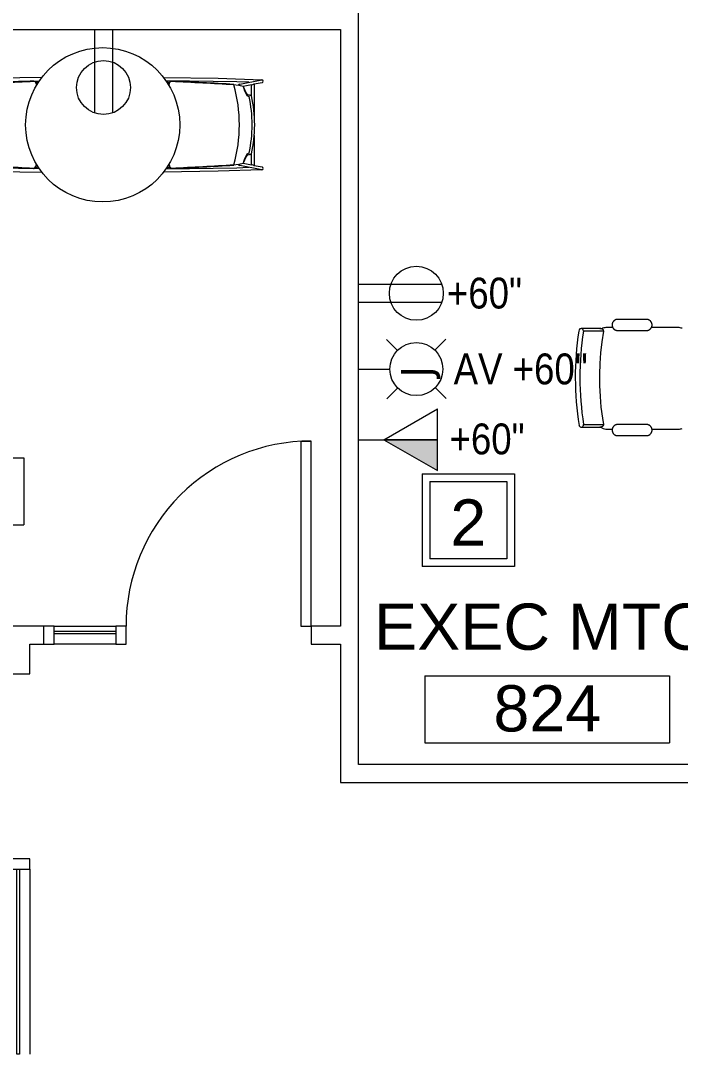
# Model space of a CAD drawing. Header units: inches. Extents: x 1 to 4637, y -664 to 702.
# Drawn here: x 1228 to 1356.4, y -483.6 to -282.6 of the extents above; entities that cross this region are included whole.
import ezdxf

# ---------------------------------------------------------------- set-up
doc = ezdxf.new("R2010")
doc.units = ezdxf.units.IN
doc.header["$MEASUREMENT"] = 0
for name, color, linetype, lineweight in [('A-ANNO-NOTE', 131, 'Continuous', 20), ('A-AREA-IDEN', 2, 'Continuous', 20), ('A-DOOR', 31, 'Continuous', 9), ('A-DOOR-FRAM', 31, 'Continuous', 9), ('A-GLAZ', 151, 'Continuous', 9), ('E-COMM-IDEN', 2, 'Continuous', 9), ('E-ELEC-FIXT-IDEN', 2, 'Continuous', 9), ('I-FURN', 30, 'Continuous', 9), ('I-WALL', 2, 'Continuous', 9)]:
    doc.layers.add(name, color=color, linetype=linetype, lineweight=lineweight)
doc.styles.add('Arial', font='arial.ttf', dxfattribs={"height": 9})
doc.styles.add('Arial_2', font='arial.ttf', dxfattribs={"width": 0.85, "height": 6})
doc.styles.add('Tahoma', font='tahoma.ttf', dxfattribs={"height": 6})

# ---------------------------------------------------------------- blocks, each defined once
blk = doc.blocks.new('Single-Flush - With Sidelight - 36_ x 96_-2457233-New Construction - Tel_Data_Elec Plan')
at = {"layer": 'A-DOOR', "color": 250, "lineweight": 20}
for p, q in [((-16, -1.75), (-18, -1.75)), ((-18, -1.75), (-18, -37.75)), ((-16, -37.75), (-16, -1.75)), ((-16, -37.75), (-18, -37.75))]:
    blk.add_line(p, q, dxfattribs=at)
at = {"layer": 'A-DOOR'}
blk.add_arc((-18, -1.75), 36, 270, 0, dxfattribs=at)
at = {"layer": 'A-DOOR-FRAM', "color": 250, "lineweight": 20}
blk.add_line((34, 1.75), (34, -1.75), dxfattribs=at)
at = {"layer": 'A-GLAZ', "color": 250, "lineweight": 20}
for p, q in [((20, -0.75), (20, -0.25)), ((20, -0.25), (32, -0.25)), ((32, -0.75), (20, -0.75)), ((32, -0.25), (32, -0.75))]:
    blk.add_line(p, q, dxfattribs=at)
blk = doc.blocks.new('Single-Flush - With Sidelight - 36_ x 96_-2457192-New Construction - Tel_Data_Elec Plan')
at = {"layer": 'A-DOOR', "color": 250, "lineweight": 20}
for p, q in [((-16, -1.75), (-18, -1.75)), ((-18, -1.75), (-18, -37.75)), ((-16, -37.75), (-16, -1.75)), ((-16, -37.75), (-18, -37.75))]:
    blk.add_line(p, q, dxfattribs=at)
at = {"layer": 'A-DOOR'}
blk.add_arc((-18, -1.75), 36, 270, 0, dxfattribs=at)
at = {"layer": 'A-DOOR-FRAM', "color": 250, "lineweight": 20}
blk.add_line((58, 1.75), (58, -1.75), dxfattribs=at)
at = {"layer": 'A-GLAZ', "color": 250, "lineweight": 20}
for p, q in [((20, -0.75), (20, -0.25)), ((20, -0.25), (56, -0.25)), ((56, -0.75), (20, -0.75)), ((56, -0.25), (56, -0.75))]:
    blk.add_line(p, q, dxfattribs=at)
blk = doc.blocks.new('Combo - Cafe Table Chairs - Seats 2 - 2-6 diameter - Combo - Cafe Table Chairs - Seats 2 - 2-6 diameter-1889663-New Construction - Tel_Data_Elec Plan')
at = {"layer": 'I-FURN'}
for p, q in [((-8.74, 30.97), (-9.04, 22.44)), ((-8.74, 30.94), (-7.91, 26.67)), ((-7.9, 29.5), (-8.16, 31.01)), ((8.16, 31.01), (7.9, 29.5)), ((7.91, 26.67), (8.74, 30.94)), ((9.04, 22.44), (8.74, 30.97)), ((-8.34, 26.09), (-8.26, 28.46)), ((-2.06, 29.5), (-7.98, 29.5)), ((-7.8, 28.96), (-5.63, 28.96)), ((-7.46, 27.33), (-7.8, 28.96)), ((7.95, 29.5), (1.57, 29.5)), ((5.63, 28.96), (7.8, 28.96)), ((7.8, 28.96), (7.46, 27.33)), ((8.26, 28.46), (8.34, 26.09)), ((-7.71, 26.34), (-7.85, 25.51)), ((-6.14, 27.92), (-7.46, 27.33)), ((7.46, 27.33), (6.14, 27.92)), ((7.85, 25.51), (7.71, 26.34)), ((-8.58, 12.27), (-8.34, 26.09)), ((8.34, 26.09), (8.58, 12.27)), ((-9.04, 22.44), (-9.22, 11.78)), ((9.22, 11.78), (9.04, 22.44)), ((-8.22, 13), (-8.58, 12.27)), ((8.58, 12.27), (8.24, 12.94)), ((-9.04, -22.44), (-9.22, -11.78)), ((9.22, -11.78), (9.04, -22.44)), ((-8.58, -12.27), (-8.34, -26.09)), ((-8.22, -13), (-8.58, -12.27)), ((8.58, -12.27), (8.24, -12.94)), ((8.34, -26.09), (8.58, -12.27)), ((-8.74, -30.97), (-9.04, -22.44)), ((9.04, -22.44), (8.74, -30.97)), ((-8.34, -26.09), (-8.26, -28.46)), ((-7.71, -26.34), (-7.85, -25.51)), ((7.85, -25.51), (7.71, -26.34)), ((8.26, -28.46), (8.34, -26.09)), ((-8.74, -30.94), (-7.91, -26.67)), ((-7.46, -27.33), (-7.8, -28.96)), ((-6.14, -27.92), (-7.46, -27.33)), ((7.46, -27.33), (6.14, -27.92)), ((7.8, -28.96), (7.46, -27.33)), ((7.91, -26.67), (8.74, -30.94)), ((-7.9, -29.5), (-8.16, -31.01)), ((-2.06, -29.5), (-7.98, -29.5)), ((-7.8, -28.96), (-5.63, -28.96)), ((7.95, -29.5), (1.57, -29.5)), ((5.63, -28.96), (7.8, -28.96)), ((8.16, -31.01), (7.9, -29.5))]:
    blk.add_line(p, q, dxfattribs=at)
blk.add_circle((0, 0), 15, dxfattribs=at)
for centre, radius, start, end in [((-8.45, 30.96), 0.289, 10.0097, 178), ((8.45, 30.96), 0.289, 2, 169.9903), ((-8.58, 29.01), 0.776, 356.5344, 39.4992), ((-6.27, 28.29), 0.388, 289.7995, 346.241), ((-12.54, 30.14), 6.92, 343.7086, 348.7734), ((-6.52, 28.71), 1.03, 313.2055, 346.7945), ((-5.55, 28.78), 0.198, 113.3773, 176.6227), ((0, 3.84), 25.74, 77.3725, 102.6275), ((0, 3.84), 25.24, 77.3725, 102.6275), ((6.52, 28.71), 1.03, 193.2055, 226.7945), ((5.55, 28.78), 0.198, 3.3773, 66.6227), ((12.54, 30.14), 6.92, 191.2266, 196.2914), ((6.27, 28.29), 0.388, 193.759, 250.2005), ((8.86, 28.97), 1.06, 149.7756, 180.4738), ((-7.37, 26.78), 0.546, 191, 232.3956), ((0, -2.18), 28.78, 74.3324, 105.6676), ((-0.7, 25.1), 7.12, 161.7344, 169.9649), ((-9.02, 33.93), 6.78, 283.3033, 298.1887), ((9.02, 33.93), 6.78, 241.8113, 256.6967), ((0.7, 25.1), 7.12, 10.0351, 18.2656), ((7.37, 26.78), 0.546, 307.6044, 349), ((863.96, -26.51), 873.36, 176.58523, 177.37683), ((863.96, -26.51), 873.28, 176.58341, 177.37683), ((-863.96, -26.51), 873.28, 2.61793, 3.41659), ((-863.96, -26.51), 873.36, 2.61793, 3.41477), ((-7.99, 13.44), 0.5, 177.3768, 243.2318), ((-7.99, 13.44), 0.42, 177.3768, 242.7598), ((-6.2, 18.08), 5.47, 248.3903, 254.0103), ((-6.2, 18.08), 5.39, 248.4301, 254.7006), ((6.53, 17.18), 4.49, 284.8527, 291.8871), ((6.53, 17.18), 4.57, 285.6872, 291.9482), ((8.01, 13.36), 0.4, 299.1705, 2.6179), ((8.01, 13.36), 0.48, 298.5384, 2.6179), ((-7.99, -13.44), 0.5, 116.7682, 182.6232), ((863.96, 26.51), 873.36, 182.62317, 183.41477), ((-7.99, -13.44), 0.42, 117.2402, 182.6232), ((863.96, 26.51), 873.28, 182.62317, 183.41659), ((-6.2, -18.08), 5.47, 105.9897, 111.6097), ((-6.2, -18.08), 5.39, 105.2994, 111.5699), ((6.53, -17.18), 4.49, 68.1129, 75.1473), ((6.53, -17.18), 4.57, 68.0518, 74.3128), ((-863.96, 26.51), 873.28, 356.58341, 357.38207), ((-863.96, 26.51), 873.36, 356.58523, 357.38207), ((8.01, -13.36), 0.4, 357.3821, 60.8295), ((8.01, -13.36), 0.48, 357.3821, 61.4616), ((0, 2.18), 28.78, 254.3324, 285.6676), ((-7.37, -26.78), 0.546, 127.6044, 169), ((-0.7, -25.1), 7.12, 190.0351, 198.2656), ((-9.02, -33.93), 6.78, 61.8113, 76.6967), ((-6.27, -28.29), 0.388, 13.759, 70.2005), ((-6.52, -28.71), 1.03, 13.2055, 46.7945), ((6.52, -28.71), 1.03, 133.2055, 166.7945), ((9.02, -33.93), 6.78, 103.3033, 118.1887), ((6.27, -28.29), 0.388, 109.7995, 166.241), ((0.7, -25.1), 7.12, 341.7344, 349.9649), ((7.37, -26.78), 0.546, 11, 52.3956), ((-8.58, -29.01), 0.776, 320.5008, 3.4656), ((-12.54, -30.14), 6.92, 11.2266, 16.2914), ((-5.55, -28.78), 0.198, 183.3773, 246.6227), ((0, -3.84), 25.74, 257.3725, 282.6275), ((0, -3.84), 25.24, 257.3725, 282.6275), ((5.55, -28.78), 0.198, 293.3773, 356.6227), ((12.54, -30.14), 6.92, 163.7086, 168.7734), ((8.86, -28.97), 1.06, 179.5262, 210.2244), ((-8.45, -30.96), 0.289, 182, 349.9903), ((8.45, -30.96), 0.289, 190.0097, 358)]:
    blk.add_arc(centre, radius, start, end, dxfattribs=at)
blk = doc.blocks.new('Conf Table - Rect - Seats 8 - 7 x 3-6 - 3D - Typical-1543630-New Construction - Tel_Data_Elec Plan')
at = {"layer": 'I-FURN'}
for p, q in [((-55.49, 8.32), (-56.86, 8.32)), ((-48.93, 9.92), (-54.54, 9.92)), ((-42.81, 8.32), (-47.99, 8.32)), ((-57.33, 7.65), (-61.19, 7.65)), ((-54.54, 7.75), (-48.93, 7.75)), ((-61.18, -10.52), (-57.32, -10.52)), ((-56.86, -11.42), (-55.6, -11.42)), ((-48.93, -10.53), (-54.54, -10.53)), ((-47.87, -11.42), (-42.7, -11.42)), ((-54.54, -12.69), (-48.93, -12.69))]:
    blk.add_line(p, q, dxfattribs=at)
at = {"layer": 'I-FURN', "flags": 128}
for points in [[(-57.84, 8.16), (-57.87, 8.16), (-57.96, 8.16), (-58.11, 8.16), (-58.32, 8.16), (-58.59, 8.16), (-58.93, 8.16), (-59.32, 8.16), (-59.76, 8.16), (-60.27, 8.16), (-60.83, 8.16), (-61.45, 8.16), (-61.65, 8.16)], [(-58.04, 8.16), (-57.91, 8.16), (-57.85, 8.16), (-57.84, 8.16)], [(-57.84, 8.16), (-57.82, 8.16), (-57.8, 8.16), (-57.78, 8.15), (-57.76, 8.15), (-57.74, 8.15), (-57.72, 8.14), (-57.7, 8.14), (-57.68, 8.13), (-57.66, 8.12), (-57.64, 8.12), (-57.62, 8.11), (-57.6, 8.1), (-57.59, 8.09), (-57.57, 8.08), (-57.55, 8.07), (-57.54, 8.06), (-57.52, 8.04), (-57.5, 8.03), (-57.49, 8.02), (-57.48, 8), (-57.46, 7.99), (-57.45, 7.97), (-57.44, 7.96), (-57.42, 7.94), (-57.41, 7.92), (-57.4, 7.91), (-57.39, 7.89), (-57.38, 7.87), (-57.37, 7.85), (-57.37, 7.83), (-57.36, 7.81), (-57.35, 7.79), (-57.35, 7.78), (-57.34, 7.76), (-57.34, 7.74), (-57.34, 7.72), (-57.33, 7.7), (-57.33, 7.68), (-57.33, 7.65), (-57.33, 7.65)], [(-54.54, 9.92), (-54.58, 9.92), (-54.63, 9.92), (-54.67, 9.91), (-54.71, 9.91), (-54.76, 9.9), (-54.8, 9.89), (-54.84, 9.88), (-54.88, 9.87), (-54.92, 9.85), (-54.96, 9.83), (-55, 9.82), (-55.04, 9.8), (-55.08, 9.78), (-55.12, 9.75), (-55.15, 9.73), (-55.19, 9.71), (-55.22, 9.68), (-55.26, 9.65), (-55.29, 9.62), (-55.32, 9.59), (-55.35, 9.56), (-55.38, 9.53), (-55.4, 9.49), (-55.43, 9.46), (-55.45, 9.42), (-55.48, 9.39), (-55.5, 9.35), (-55.52, 9.31), (-55.54, 9.27), (-55.55, 9.23), (-55.57, 9.19), (-55.58, 9.15), (-55.59, 9.11), (-55.6, 9.06), (-55.61, 9.02), (-55.62, 8.98), (-55.62, 8.93), (-55.62, 8.89), (-55.63, 8.85), (-55.63, 8.8), (-55.62, 8.76), (-55.62, 8.72), (-55.61, 8.68), (-55.61, 8.63), (-55.6, 8.59), (-55.59, 8.55), (-55.57, 8.51), (-55.56, 8.47), (-55.54, 8.43), (-55.53, 8.39), (-55.51, 8.35), (-55.49, 8.31), (-55.47, 8.27), (-55.44, 8.23), (-55.42, 8.2), (-55.39, 8.16), (-55.36, 8.13), (-55.34, 8.1), (-55.31, 8.07), (-55.27, 8.04), (-55.24, 8.01), (-55.21, 7.98), (-55.17, 7.96), (-55.14, 7.93), (-55.1, 7.91), (-55.06, 7.89), (-55.02, 7.87), (-54.99, 7.85), (-54.95, 7.83), (-54.9, 7.81), (-54.86, 7.8), (-54.82, 7.79), (-54.78, 7.78), (-54.74, 7.77), (-54.69, 7.76), (-54.65, 7.76), (-54.61, 7.75), (-54.56, 7.75), (-54.54, 7.75)], [(-48.93, 7.75), (-48.89, 7.75), (-48.85, 7.76), (-48.8, 7.76), (-48.76, 7.77), (-48.72, 7.77), (-48.68, 7.78), (-48.63, 7.79), (-48.59, 7.81), (-48.55, 7.82), (-48.51, 7.84), (-48.47, 7.86), (-48.43, 7.87), (-48.39, 7.9), (-48.36, 7.92), (-48.32, 7.94), (-48.29, 7.97), (-48.25, 7.99), (-48.22, 8.02), (-48.19, 8.05), (-48.16, 8.08), (-48.13, 8.11), (-48.1, 8.15), (-48.07, 8.18), (-48.05, 8.21), (-48.02, 8.25), (-48, 8.29), (-47.98, 8.33), (-47.96, 8.36), (-47.94, 8.4), (-47.92, 8.44), (-47.91, 8.48), (-47.89, 8.53), (-47.88, 8.57), (-47.87, 8.61), (-47.86, 8.65), (-47.86, 8.7), (-47.85, 8.74), (-47.85, 8.78), (-47.85, 8.82), (-47.85, 8.87), (-47.85, 8.91), (-47.86, 8.95), (-47.86, 9), (-47.87, 9.04), (-47.88, 9.08), (-47.89, 9.12), (-47.9, 9.17), (-47.91, 9.21), (-47.93, 9.25), (-47.95, 9.29), (-47.97, 9.33), (-47.99, 9.36), (-48.01, 9.4), (-48.03, 9.44), (-48.06, 9.47), (-48.08, 9.51), (-48.11, 9.54), (-48.14, 9.57), (-48.17, 9.61), (-48.2, 9.64), (-48.23, 9.66), (-48.27, 9.69), (-48.3, 9.72), (-48.34, 9.74), (-48.37, 9.77), (-48.41, 9.79), (-48.45, 9.81), (-48.49, 9.83), (-48.53, 9.84), (-48.57, 9.86), (-48.61, 9.87), (-48.65, 9.88), (-48.7, 9.89), (-48.74, 9.9), (-48.78, 9.91), (-48.82, 9.91), (-48.87, 9.92), (-48.91, 9.92), (-48.93, 9.92)], [(-57.33, 7.65), (-57.65, 5.55), (-57.89, 3.44), (-58.04, 1.32), (-58.1, -0.8), (-58.08, -2.92), (-57.98, -5.05), (-57.79, -7.16), (-57.52, -9.27), (-57.31, -10.52)], [(-61.64, -11.03), (-61, -11.03), (-60.42, -11.03), (-59.9, -11.03), (-59.43, -11.03), (-59.02, -11.03), (-58.67, -11.03), (-58.38, -11.03), (-58.15, -11.03), (-57.98, -11.03), (-57.87, -11.03), (-57.82, -11.03), (-57.82, -11.03)], [(-57.82, -11.03), (-57.85, -11.03), (-57.94, -11.03), (-58.02, -11.03)], [(-57.31, -10.52), (-57.31, -10.54), (-57.32, -10.56), (-57.32, -10.58), (-57.32, -10.6), (-57.32, -10.62), (-57.33, -10.64), (-57.33, -10.66), (-57.34, -10.68), (-57.35, -10.7), (-57.35, -10.72), (-57.36, -10.74), (-57.37, -10.76), (-57.38, -10.77), (-57.39, -10.79), (-57.4, -10.81), (-57.42, -10.82), (-57.43, -10.84), (-57.44, -10.86), (-57.45, -10.87), (-57.47, -10.89), (-57.48, -10.9), (-57.5, -10.91), (-57.51, -10.92), (-57.53, -10.94), (-57.55, -10.95), (-57.57, -10.96), (-57.58, -10.97), (-57.6, -10.98), (-57.62, -10.99), (-57.64, -10.99), (-57.66, -11), (-57.68, -11.01), (-57.7, -11.01), (-57.72, -11.02), (-57.74, -11.02), (-57.76, -11.02), (-57.78, -11.03), (-57.8, -11.03), (-57.82, -11.03), (-57.82, -11.03)], [(-54.54, -10.53), (-54.58, -10.53), (-54.63, -10.53), (-54.67, -10.53), (-54.71, -10.54), (-54.76, -10.55), (-54.8, -10.56), (-54.84, -10.57), (-54.88, -10.58), (-54.92, -10.6), (-54.96, -10.61), (-55, -10.63), (-55.04, -10.65), (-55.08, -10.67), (-55.12, -10.69), (-55.15, -10.72), (-55.19, -10.74), (-55.22, -10.77), (-55.26, -10.8), (-55.29, -10.82), (-55.32, -10.86), (-55.35, -10.89), (-55.38, -10.92), (-55.4, -10.95), (-55.43, -10.99), (-55.45, -11.02), (-55.47, -11.06), (-55.5, -11.1), (-55.52, -11.14), (-55.53, -11.18), (-55.55, -11.22), (-55.57, -11.26), (-55.58, -11.3), (-55.59, -11.34), (-55.6, -11.38), (-55.61, -11.43), (-55.61, -11.47), (-55.62, -11.51), (-55.62, -11.55), (-55.62, -11.6), (-55.62, -11.64), (-55.62, -11.68), (-55.62, -11.73), (-55.61, -11.77), (-55.6, -11.81), (-55.6, -11.85), (-55.58, -11.9), (-55.57, -11.94), (-55.56, -11.98), (-55.54, -12.02), (-55.53, -12.06), (-55.51, -12.1), (-55.49, -12.14), (-55.46, -12.17), (-55.44, -12.21), (-55.42, -12.25), (-55.39, -12.28), (-55.36, -12.31), (-55.33, -12.35), (-55.3, -12.38), (-55.27, -12.41), (-55.24, -12.44), (-55.21, -12.46), (-55.17, -12.49), (-55.14, -12.51), (-55.1, -12.54), (-55.06, -12.56), (-55.02, -12.58), (-54.98, -12.6), (-54.94, -12.61), (-54.9, -12.63), (-54.86, -12.64), (-54.82, -12.65), (-54.78, -12.66), (-54.74, -12.67), (-54.69, -12.68), (-54.65, -12.69), (-54.61, -12.69), (-54.56, -12.69), (-54.54, -12.69)], [(-48.93, -12.69), (-48.89, -12.69), (-48.85, -12.69), (-48.8, -12.68), (-48.76, -12.68), (-48.72, -12.67), (-48.68, -12.66), (-48.63, -12.65), (-48.59, -12.64), (-48.55, -12.62), (-48.51, -12.61), (-48.47, -12.59), (-48.43, -12.57), (-48.4, -12.55), (-48.36, -12.53), (-48.32, -12.5), (-48.29, -12.48), (-48.25, -12.45), (-48.22, -12.42), (-48.19, -12.39), (-48.16, -12.36), (-48.13, -12.33), (-48.1, -12.3), (-48.07, -12.26), (-48.05, -12.23), (-48.02, -12.19), (-48, -12.16), (-47.98, -12.12), (-47.96, -12.08), (-47.94, -12.04), (-47.92, -12), (-47.91, -11.96), (-47.9, -11.92), (-47.89, -11.88), (-47.88, -11.84), (-47.87, -11.79), (-47.86, -11.75), (-47.86, -11.71), (-47.85, -11.66), (-47.85, -11.62), (-47.85, -11.58), (-47.85, -11.53), (-47.86, -11.49), (-47.86, -11.45), (-47.87, -11.41), (-47.88, -11.36), (-47.89, -11.32), (-47.9, -11.28), (-47.92, -11.24), (-47.93, -11.2), (-47.95, -11.16), (-47.97, -11.12), (-47.99, -11.08), (-48.01, -11.04), (-48.03, -11.01), (-48.06, -10.97), (-48.08, -10.94), (-48.11, -10.9), (-48.14, -10.87), (-48.17, -10.84), (-48.2, -10.81), (-48.23, -10.78), (-48.27, -10.76), (-48.3, -10.73), (-48.34, -10.7), (-48.38, -10.68), (-48.41, -10.66), (-48.45, -10.64), (-48.49, -10.62), (-48.53, -10.6), (-48.57, -10.59), (-48.61, -10.58), (-48.65, -10.56), (-48.7, -10.55), (-48.74, -10.54), (-48.78, -10.54), (-48.82, -10.53), (-48.87, -10.53), (-48.91, -10.53), (-48.93, -10.53)]]:
    blk.add_lwpolyline(points, dxfattribs=at)
at = {"layer": 'I-FURN'}
for centre, radius, start, end in [((-56.86, 7), 1.32, 90, 125.7227), ((-42.81, 5.9), 2.42, 70.3918, 90), ((-56.86, -10.1), 1.32, 222.1873, 270), ((-42.7, -9.12), 2.3, 270, 287.714)]:
    blk.add_arc(centre, radius, start, end, dxfattribs=at)
for centre, major_axis, ratio, start_param, end_param in [((-61.65, 7.65), (0, 0.507), 0.899459, 4.712389, 7.853982), ((-58.04, 7.65), (0, 0.507), 0.99468, 6.021386, 6.283185), ((-14.14, -1.39), (0, 54.09), 0.899459, 1.402966, 1.74368), ((-14.14, -1.39), (0, 53.09), 0.899459, 1.399774, 1.74371), ((-61.64, -10.52), (0, 0.507), 0.899459, 1.913366, 4.712389), ((-58.02, -10.52), (0, 0.507), 0.99468, 2.996027, 3.185649)]:
    blk.add_ellipse(centre, major_axis=major_axis, ratio=ratio, start_param=start_param, end_param=end_param, dxfattribs=at)
blk = doc.blocks.new('FORM Room Tag - Name _ Number-2260771-New Construction - Tel_Data_Elec Plan')
at = {"layer": 'A-AREA-IDEN'}
for p, q in [((-0.2444, -0.0231), (-0.2444, -0.1589)), ((-0.2444, -0.0231), (0.2515, -0.0231)), ((0.2515, -0.0231), (0.2515, -0.1589)), ((-0.2444, -0.1589), (0.2515, -0.1589))]:
    blk.add_line(p, q, dxfattribs=at)
blk = doc.blocks.new('FORM Equipment_Fixture Tag - Square-214315-New Construction - Tel_Data_Elec Plan')
at = {"layer": 'A-ANNO-NOTE'}
for p, q in [((-0.09375, 0.09375), (0.09375, 0.09375)), ((-0.09375, 0.09375), (0.09375, 0.09375)), ((-0.09375, 0.09375), (0.09375, 0.09375)), ((-0.09375, 0.09375), (-0.09375, -0.09375)), ((0.09375, 0.09375), (0.09375, -0.09375)), ((-0.078125, 0.078125), (-0.078125, -0.078125)), ((-0.078125, 0.078125), (0.078125, 0.078125)), ((0.078125, 0.078125), (0.078125, -0.078125)), ((0.078125, -0.078125), (-0.078125, -0.078125)), ((0.09375, -0.09375), (-0.09375, -0.09375))]:
    blk.add_line(p, q, dxfattribs=at)

msp = doc.modelspace()

# ---------------------------------------------------------------- hatches: boundary and pattern name
at = {"layer": 'A-ANNO-NOTE', "lineweight": 9}
msp.add_hatch(color=256, dxfattribs=at).paths.add_polyline_path([(1309.16, -370.08), (1309.16, -364.08), (1298.7, -364.08)], flags=0)

# ---------------------------------------------------------------- linework, layer by layer
at = {"layer": 'A-ANNO-NOTE'}
for p, q in [((1242.42, -284.35), (1242.42, -300.55)), ((1245.91, -284.35), (1245.91, -300.55)), ((1293.79, -333.86), (1309.98, -333.86)), ((1293.79, -337.34), (1309.98, -337.34)), ((1301.35, -346.72), (1299.23, -344.6)), ((1308.65, -346.66), (1310.77, -344.53)), ((1293.79, -350.34), (1299.88, -350.34)), ((1301.42, -354.02), (1299.29, -356.14)), ((1308.71, -353.95), (1310.84, -356.08)), ((1298.7, -364.08), (1309.16, -358.08)), ((1309.16, -370.08), (1309.16, -358.08)), ((1293.79, -364.08), (1309.16, -364.08)), ((1309.16, -364.08), (1298.7, -364.08)), ((1298.7, -364.08), (1309.16, -370.08)), ((1298.7, -364.08), (1309.16, -370.08)), ((1309.16, -370.08), (1309.16, -364.08))]:
    msp.add_line(p, q, dxfattribs=at)
for centre, radius in [((1244.16, -295.6), 5.25), ((1305.03, -335.6), 5.25), ((1305.03, -350.34), 5.16)]:
    msp.add_circle(centre, radius, dxfattribs=at)
at = {"layer": 'I-WALL', "color": 250, "lineweight": 20}
for p, q in [((1293.79, -427.23), (1293.79, -279.93)), ((1048.04, -284.35), (1290.29, -284.35)), ((1290.29, -284.35), (1290.29, -400.33)), ((1234.54, -400.33), (1048.04, -400.33)), ((1234.54, -403.83), (1234.54, -400.33)), ((1248.54, -400.33), (1246.54, -400.33)), ((1246.54, -400.33), (1246.54, -403.83)), ((1248.54, -403.83), (1248.54, -400.33)), ((1290.29, -400.33), (1284.54, -400.33)), ((1284.54, -400.33), (1284.54, -403.83)), ((1229.79, -409.58), (1229.79, -403.83)), ((1229.79, -403.83), (1234.54, -403.83)), ((1246.54, -403.83), (1248.54, -403.83)), ((1284.54, -403.83), (1290.29, -403.83)), ((1290.29, -403.83), (1290.29, -430.73)), ((1226.29, -409.58), (1229.79, -409.58)), ((1465.25, -427.23), (1293.79, -427.23)), ((1290.29, -430.73), (1465.25, -430.73)), ((1229.79, -445.58), (1226.29, -445.58)), ((1229.79, -447.58), (1229.79, -445.58)), ((1226.29, -447.58), (1229.79, -447.58))]:
    msp.add_line(p, q, dxfattribs=at)
at = {"layer": 'I-WALL', "lineweight": 13}
for p, q in [((1234.54, -400.33), (1246.54, -400.33)), ((1246.54, -403.83), (1234.54, -403.83)), ((1229.79, -447.58), (1229.79, -483.58))]:
    msp.add_line(p, q, dxfattribs=at)

# ---------------------------------------------------------------- block references
at = {"layer": 'A-ANNO-NOTE', "xscale": 96, "yscale": 96, "zscale": 96}
msp.add_blockref('FORM Equipment_Fixture Tag - Square-214315-New Construction - Tel_Data_Elec Plan', (1315.16, -379.71), dxfattribs=at)
at = {"layer": 'A-AREA-IDEN', "xscale": 95.99999999999994, "yscale": 95.99999999999994, "zscale": 95.99999999999994}
for p in [(1204.48, -365.38), (1330.17, -407.77)]:
    msp.add_blockref('FORM Room Tag - Name _ Number-2260771-New Construction - Tel_Data_Elec Plan', p, dxfattribs=at)
at = {"layer": 'A-DOOR', "lineweight": 13}
for name, p, rotation in [('Single-Flush - With Sidelight - 36_ x 96_-2457233-New Construction - Tel_Data_Elec Plan', (1266.54, -402.08), 180), ('Single-Flush - With Sidelight - 36_ x 96_-2457192-New Construction - Tel_Data_Elec Plan', (1228.04, -427.58), 270)]:
    msp.add_blockref(name, p, dxfattribs=dict(at, rotation=rotation))
at = {"layer": 'I-FURN', "rotation": 89.9999999999999}
msp.add_blockref('Combo - Cafe Table Chairs - Seats 2 - 2-6 diameter - Combo - Cafe Table Chairs - Seats 2 - 2-6 diameter-1889663-New Construction - Tel_Data_Elec Plan', (1244, -302.85), dxfattribs=at)
at = {"layer": 'I-FURN'}
msp.add_blockref('Conf Table - Rect - Seats 8 - 7 x 3-6 - 3D - Typical-1543630-New Construction - Tel_Data_Elec Plan', (1398.75, -350.6), dxfattribs=at)

# ---------------------------------------------------------------- texts
at = {"layer": 'A-ANNO-NOTE', "lineweight": 9, "insert": (1302.05, -351.9), "char_height": 6, "width": 3.939, "attachment_point": 1, "rotation": 90, "style": 'Tahoma'}
msp.add_mtext('J', dxfattribs=at)
at = {"layer": 'A-ANNO-NOTE', "lineweight": 9, "insert": (1311.64, -375.68), "char_height": 9, "width": 8.484, "attachment_point": 1, "style": 'Arial'}
msp.add_mtext('2', dxfattribs=at)
at = {"layer": 'A-AREA-IDEN', "lineweight": 9, "char_height": 9, "attachment_point": 1, "style": 'Arial'}
for s, insert, width in [('EXEC MTG', (1296.81, -395.93), 80.598), ('824', (1320.03, -411.81), 25.452)]:
    msp.add_mtext(s, dxfattribs=dict(at, insert=insert, width=width))
at = {"layer": 'E-COMM-IDEN', "insert": (1311.49, -360.92), "char_height": 6, "width": 18.0285, "attachment_point": 1, "style": 'Arial_2'}
msp.add_mtext('+60"', dxfattribs=at)
at = {"layer": 'E-ELEC-FIXT-IDEN', "char_height": 6, "attachment_point": 1, "style": 'Arial_2'}
for s, insert, width in [('+60"', (1310.98, -332.57), 18.0285), ('AV +60"', (1312.29, -347.31), 32.4513)]:
    msp.add_mtext(s, dxfattribs=dict(at, insert=insert, width=width))

doc.saveas('drawing.dxf')
